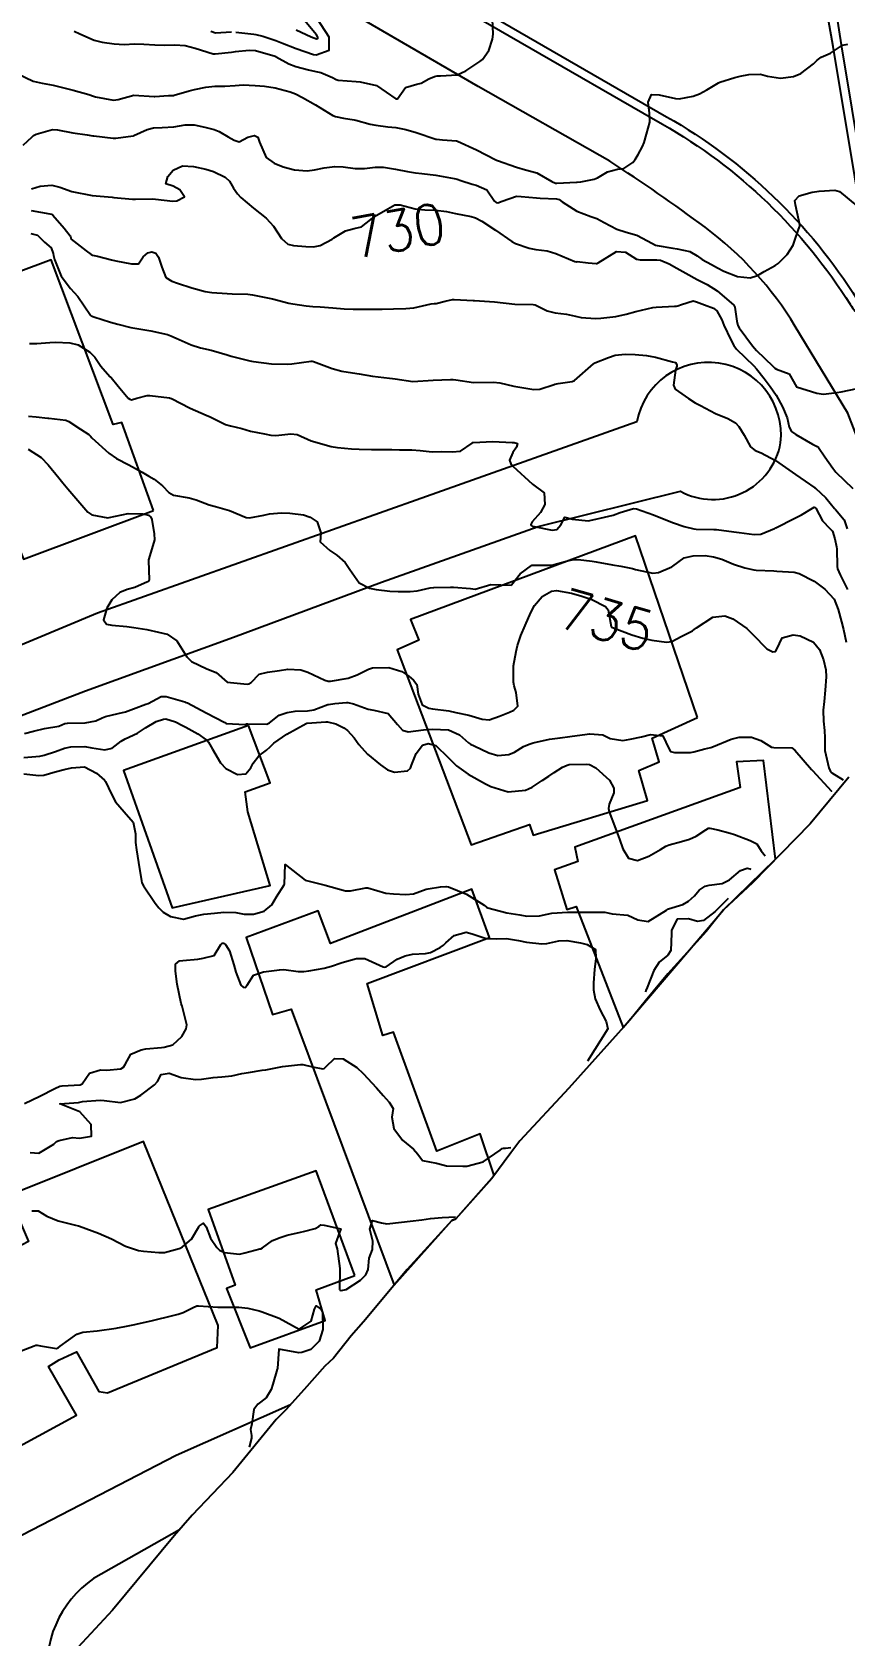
# Model space of a CAD drawing. Header units: metres. Extents: x 318500 to 325275, y 7408834 to 7428799.
# Drawn here: x 320511.4 to 320591.9, y 7414224 to 7414382.8 of the extents above; entities that cross this region are included whole.
import ezdxf
from ezdxf.enums import TextEntityAlignment as Align

# ---------------------------------------------------------------- set-up
doc = ezdxf.new("R2010")
doc.units = ezdxf.units.M
doc.header["$MEASUREMENT"] = 0
for name, color, linetype in [('Area', 45, 'Continuous'), ('Canteiro', 45, 'Continuous'), ('Cotas', 45, 'Continuous'), ('Curvas de Nivel 1m', 11, 'Continuous'), ('Curvas de Nivel 5m', 15, 'Continuous'), ('Edificações', 30, 'Continuous'), ('Vias Primárias', 230, 'Continuous')]:
    doc.layers.add(name, color=color, linetype=linetype)
doc.styles.add('Style-STANDARD', font='STANDARD.shx')

msp = doc.modelspace()

# ---------------------------------------------------------------- linework, layer by layer
at = {"layer": 'Area'}
msp.add_lwpolyline([(320592.31, 7414309.04), (320588.47, 7414304.42), (320582.77, 7414298.57), (320579.89, 7414295.88), (320579.05, 7414294.87), (320578.17, 7414293.75), (320574.37, 7414289.54), (320572.16, 7414286.88), (320570.61, 7414284.96), (320564.57, 7414278.23), (320559.71, 7414272.99), (320558.82, 7414271.82), (320556.95, 7414269.28), (320553.4, 7414265.28), (320552.98, 7414265.12), (320548.56, 7414260.26), (320544.24, 7414255.08), (320543.01, 7414253.69), (320541.26, 7414251.46), (320540.41, 7414250.69), (320538.36, 7414248.38), (320536.55, 7414246.34), (320535.6, 7414245.39), (320531.29, 7414240.16), (320527.28, 7414235.93), (320525.51, 7414233.86), (320519.4, 7414226.5), (320515.09, 7414221.88)], dxfattribs=at)
at = {"layer": 'Canteiro'}
msp.add_lwpolyline([(320590.76, 7414381.42), (320584.67, 7414415.72, 0.587022), (320581.5, 7414416.82, -0.25296), (320547.54, 7414395.68, 0.822652), (320546.06, 7414390.74), (320574.26, 7414374.45, -0.123377), (320593.14, 7414356.34, 0.045584), (320594.18, 7414355.1, 1.138892), (320595.04, 7414355.6), (320590.76, 7414381.42)], format="xyb", dxfattribs=at)
at = {"layer": 'Curvas de Nivel 1m', "flags": 128}
for points, elevation in [([(320531.59, 7414382.84), (320533.38, 7414382.63), (320533.58, 7414382.6), (320534.28, 7414382.42), (320535.57, 7414382), (320536.21, 7414381.75), (320537.56, 7414381.2), (320539.28, 7414380.63), (320539.55, 7414380.59), (320540.84, 7414381.05), (320540.86, 7414382.33), (320539.61, 7414384.22)], 726), ([(320515.58, 7414382.94), (320516.16, 7414382.65), (320517.57, 7414382.04), (320518.36, 7414381.84), (320519.57, 7414381.66), (320520.54, 7414381.62), (320521.57, 7414381.67), (320522.5, 7414381.64), (320523.57, 7414381.57), (320524.56, 7414381.55), (320525.57, 7414381.59), (320526.58, 7414381.5), (320527.56, 7414381.24), (320529.35, 7414380.69), (320529.55, 7414380.67), (320531.17, 7414380.84), (320531.56, 7414380.9), (320532.93, 7414381.06), (320533.56, 7414381), (320535.51, 7414380.44), (320535.55, 7414380.43), (320535.61, 7414380.4), (320536.84, 7414379.68), (320537.54, 7414379.44), (320538.79, 7414379.11), (320539.54, 7414378.94), (320540.02, 7414378.83), (320541.17, 7414378.33), (320541.53, 7414378.15), (320541.75, 7414378.09), (320543.52, 7414377.93), (320543.9, 7414377.91), (320545.52, 7414377.53), (320547.46, 7414376.24), (320547.5, 7414376.22), (320547.53, 7414376.21), (320547.62, 7414376.24), (320548.4, 7414377.34), (320549.52, 7414377.69), (320549.94, 7414377.79), (320550.72, 7414378.2), (320551.28, 7414378.45), (320551.53, 7414378.51), (320551.86, 7414378.51), (320553.53, 7414378.61), (320554.38, 7414378.99), (320555.55, 7414379.78), (320555.77, 7414379.91), (320556.03, 7414380.13), (320556.67, 7414381.02), (320557.01, 7414382.12), (320557.08, 7414382.63), (320557.02, 7414384.12)], 727), ([(320529.13, 7414382.94), (320529.58, 7414382.78), (320531.17, 7414382.87)], 726), ([(320509.94, 7414378.74), (320511.52, 7414377.96), (320512.43, 7414377.79), (320513.51, 7414377.58), (320514.95, 7414377.23), (320515.51, 7414377.1), (320517.04, 7414376.64), (320517.5, 7414376.48), (320517.72, 7414376.41), (320519.49, 7414376.09), (320519.94, 7414376.16), (320521.5, 7414376.58), (320523.5, 7414376.47), (320523.59, 7414376.47), (320524.94, 7414376.54), (320525.46, 7414376.57), (320525.5, 7414376.58), (320526.98, 7414377.03), (320527.51, 7414377.16), (320528.62, 7414377.39), (320529.51, 7414377.47), (320530.51, 7414377.47), (320531.52, 7414377.56), (320532.34, 7414377.61), (320533.52, 7414377.56), (320534.45, 7414377.48), (320535.51, 7414377.31), (320536.97, 7414376.92), (320537.51, 7414376.71), (320538.21, 7414376.36), (320539.49, 7414375.62), (320541.22, 7414374.58), (320541.47, 7414374.47), (320542.27, 7414374.31), (320543.32, 7414374.15), (320543.47, 7414374.11), (320544.92, 7414373.73), (320545.46, 7414373.63), (320546.66, 7414373.44), (320547.46, 7414373.37), (320548.44, 7414373.2), (320549.46, 7414372.89), (320551.41, 7414372.23), (320551.45, 7414372.22), (320551.48, 7414372.22), (320552.07, 7414372.18), (320553.45, 7414372.08), (320553.56, 7414372.04), (320555.44, 7414371.17), (320557.35, 7414370.18), (320557.42, 7414370.15), (320557.51, 7414370.11), (320559.41, 7414369.44), (320560.29, 7414369.19), (320561.4, 7414368.89), (320562.9, 7414368.03), (320563.24, 7414367.88), (320563.39, 7414367.86), (320565.35, 7414367.96), (320565.39, 7414367.96), (320565.78, 7414367.99), (320567.1, 7414368.27), (320567.4, 7414368.39), (320568.39, 7414368.98), (320569.41, 7414369.26), (320570.03, 7414369.33), (320570.92, 7414369.93), (320571.13, 7414370.22), (320571.43, 7414370.72), (320571.86, 7414371.5), (320572.02, 7414371.91), (320572.27, 7414372.72), (320572.59, 7414373.9), (320572.57, 7414374.82), (320572.42, 7414375.91), (320572.76, 7414376.65), (320573.51, 7414376.63), (320575.13, 7414376.25), (320575.51, 7414376.24), (320576.88, 7414376.48), (320577.51, 7414376.71), (320578.24, 7414377.11), (320579.38, 7414377.81), (320579.53, 7414377.88), (320581, 7414378.33), (320581.54, 7414378.47), (320582.41, 7414378.65), (320583.54, 7414378.66), (320584.26, 7414378.47), (320585.54, 7414378.27), (320586.83, 7414378.43), (320587.54, 7414378.73), (320588.8, 7414379.69), (320589.17, 7414380.07), (320589.56, 7414380.36), (320590.49, 7414380.74), (320591.58, 7414381.48), (320591.69, 7414381.54), (320592.21, 7414381.64)], 728), ([(320510.54, 7414371.62), (320511.45, 7414372.47), (320511.58, 7414372.58), (320511.83, 7414372.71), (320513.45, 7414373.18), (320513.94, 7414373.17), (320515.45, 7414372.87), (320516.87, 7414372.65), (320517.45, 7414372.57), (320517.53, 7414372.55), (320519.45, 7414372.32), (320519.73, 7414372.32), (320521.45, 7414372.55), (320521.47, 7414372.56), (320521.51, 7414372.58), (320522.82, 7414373.2), (320523.46, 7414373.35), (320524.3, 7414373.38), (320525.46, 7414373.45), (320526.58, 7414373.64), (320527.46, 7414373.64), (320528.54, 7414373.41), (320529.46, 7414373.2), (320529.96, 7414372.98), (320530.84, 7414372.46), (320531.45, 7414372.12), (320531.92, 7414371.97), (320532.8, 7414372.43), (320533.45, 7414372.58), (320533.77, 7414372.42), (320533.94, 7414371.92), (320534.59, 7414370.41), (320535.41, 7414369.85), (320536.29, 7414369.5), (320537.4, 7414369.19), (320538.67, 7414369.08), (320539.4, 7414369.18), (320540.36, 7414369.38), (320541.41, 7414369.52), (320542.23, 7414369.48), (320543.41, 7414369.33), (320544.35, 7414369.34), (320545.41, 7414369.44), (320546.22, 7414369.44), (320547.41, 7414369.26), (320548.6, 7414369.03), (320549.4, 7414368.9), (320550.03, 7414368.83), (320551.4, 7414368.68), (320553.22, 7414368.33), (320553.39, 7414368.3), (320553.51, 7414368.28), (320553.88, 7414368.15), (320555.01, 7414367.76), (320555.39, 7414367.67), (320556.47, 7414367.2), (320557.21, 7414366.1), (320557.37, 7414365.97), (320557.53, 7414365.93), (320557.99, 7414366.09), (320559.38, 7414366.59), (320559.85, 7414366.55), (320561.37, 7414366.42), (320561.73, 7414366.4), (320563.37, 7414366.31), (320563.61, 7414366.25), (320563.92, 7414366.01), (320565.36, 7414365.09), (320566.75, 7414364.58), (320567.35, 7414364.37), (320568.08, 7414363.96), (320569.33, 7414363.31), (320570.24, 7414363.03), (320571.32, 7414362.73), (320572.86, 7414361.9), (320573.15, 7414361.73), (320573.31, 7414361.69), (320574.86, 7414361.42), (320575.3, 7414361.35), (320576.55, 7414361.1), (320577.3, 7414360.67), (320577.78, 7414360.31), (320578.69, 7414359.82), (320579.29, 7414359.49), (320579.94, 7414359.14), (320581.27, 7414358.62), (320582.54, 7414358.5), (320583.27, 7414358.72), (320583.91, 7414359.12), (320585.01, 7414359.73), (320585.29, 7414359.92), (320586.21, 7414360.81), (320586.78, 7414361.72), (320586.92, 7414362.11), (320587.33, 7414363.27), (320587.44, 7414363.61), (320587.44, 7414363.71), (320587.35, 7414364.2), (320587.01, 7414365.71), (320586.94, 7414366.14), (320587.38, 7414366.6), (320588.66, 7414366.97), (320589.38, 7414367.08), (320590.92, 7414367.19), (320591.38, 7414367.03), (320593.11, 7414365.63)], 729), ([(320511.35, 7414365.16), (320513.19, 7414364.84), (320513.34, 7414364.79), (320513.48, 7414364.69), (320514.59, 7414363.4), (320515.2, 7414362.66), (320515.24, 7414362.59), (320515.31, 7414362.33), (320516.78, 7414361.16), (320517.29, 7414360.81), (320517.41, 7414360.75), (320517.89, 7414360.63), (320519.28, 7414360.26), (320519.72, 7414360.17), (320521.28, 7414359.87), (320521.97, 7414359.89), (320522.44, 7414360.57), (320522.89, 7414360.97), (320523.3, 7414361.08), (320523.67, 7414360.93), (320523.94, 7414360.55), (320524.27, 7414359.55), (320524.66, 7414358.54), (320525.25, 7414358.17), (320525.82, 7414357.95), (320527.25, 7414357.5), (320528.58, 7414357.14), (320529.24, 7414357.03), (320530.76, 7414356.94), (320531.24, 7414356.92), (320532.8, 7414356.86), (320533.24, 7414356.82), (320535.23, 7414356.4), (320536.84, 7414355.99), (320537.23, 7414355.91), (320538.58, 7414355.71), (320539.22, 7414355.65), (320539.94, 7414355.62), (320541.22, 7414355.53), (320542.34, 7414355.42), (320543.22, 7414355.38), (320544.33, 7414355.39), (320545.22, 7414355.39), (320546.08, 7414355.39), (320547.22, 7414355.42), (320548.44, 7414355.44), (320549.22, 7414355.53), (320550.96, 7414355.92), (320551.23, 7414355.94), (320551.45, 7414355.95), (320552.33, 7414356.17), (320553.06, 7414356.34), (320553.23, 7414356.36), (320555.1, 7414356.26), (320555.23, 7414356.25), (320557.23, 7414356.1), (320559.23, 7414355.89), (320561.03, 7414355.86), (320561.23, 7414355.82), (320562.43, 7414355.24), (320563.22, 7414355.02), (320564.33, 7414354.89), (320565.22, 7414354.69), (320565.8, 7414354.58), (320567.22, 7414354.48), (320567.74, 7414354.49), (320569.22, 7414354.66), (320570.25, 7414354.9), (320571.22, 7414355.16), (320572.88, 7414355.55), (320573.23, 7414355.59), (320575.04, 7414355.68), (320575.23, 7414355.7), (320575.36, 7414355.73), (320575.72, 7414355.86), (320576.88, 7414356.2), (320577.23, 7414356.11), (320578, 7414355.83), (320578.91, 7414355.5), (320579.22, 7414355.24), (320579.73, 7414354.32), (320579.94, 7414353.8), (320580.62, 7414352.36), (320580.92, 7414351.78), (320581.17, 7414351.44), (320582.91, 7414349.76), (320583.15, 7414349.49), (320583.91, 7414348.52), (320584.52, 7414347.74), (320585.12, 7414346.87), (320585.74, 7414345.72), (320586.18, 7414344.62), (320586.41, 7414343.71), (320586.64, 7414343.28), (320587.06, 7414342.96), (320588.72, 7414342.02), (320589.05, 7414341.86), (320589.17, 7414341.8), (320589.29, 7414341.68), (320589.94, 7414340.76), (320590.71, 7414339.65), (320591.01, 7414339.24), (320592.71, 7414337.62)], 731), ([(320511.31, 7414362.88), (320511.95, 7414362.71), (320512.64, 7414362.04), (320513.3, 7414361.48), (320513.5, 7414360.89), (320513.54, 7414360.69), (320513.65, 7414360.32), (320514.3, 7414358.67), (320515.24, 7414357.45), (320515.94, 7414356.65), (320517.21, 7414354.8), (320517.29, 7414354.72), (320517.54, 7414354.64), (320519.2, 7414354.09), (320519.91, 7414353.89), (320521.19, 7414353.58), (320522.39, 7414353.37), (320523.19, 7414353.25), (320524.85, 7414352.87), (320525.18, 7414352.75), (320525.7, 7414352.52), (320527.17, 7414351.87), (320528.09, 7414351.56), (320529.16, 7414351.32), (320530.76, 7414350.85), (320531.15, 7414350.73), (320532.32, 7414350.43), (320533, 7414350.27), (320533.15, 7414350.25), (320533.34, 7414350.22), (320535.15, 7414349.99), (320536.7, 7414349.93), (320537.15, 7414349.97), (320539.06, 7414350.25), (320539.15, 7414350.25), (320539.29, 7414350.2), (320541.14, 7414349.51), (320542.09, 7414349.25), (320543.14, 7414349.09), (320543.83, 7414348.97), (320545.13, 7414348.74), (320546.82, 7414348.55), (320547.13, 7414348.52), (320547.38, 7414348.49), (320549.13, 7414348.21), (320551.13, 7414348.34), (320552.87, 7414348.42), (320553.13, 7414348.42), (320553.38, 7414348.4), (320555.13, 7414348.13), (320557.13, 7414348.17), (320557.75, 7414348.09), (320559.13, 7414347.77), (320559.52, 7414347.68), (320561.12, 7414347.43), (320561.69, 7414347.47), (320563.13, 7414347.94), (320563.19, 7414347.96), (320563.52, 7414348.02), (320564.92, 7414348.22), (320565.13, 7414348.32), (320567.02, 7414349.97), (320567.09, 7414350.03), (320567.15, 7414350.08), (320568.5, 7414350.61), (320569.16, 7414350.82), (320570.16, 7414350.93), (320571.16, 7414350.89), (320572.27, 7414350.8), (320573.16, 7414350.64), (320574.85, 7414350.17), (320575.15, 7414350.09), (320575.27, 7414349.86), (320575.27, 7414349.74), (320575.14, 7414349.34), (320574.94, 7414347.86), (320575.12, 7414347.46), (320576.43, 7414346.53), (320577.1, 7414346.12), (320577.61, 7414345.83), (320579.09, 7414345.04), (320580.32, 7414344.55), (320581.08, 7414344.12), (320581.4, 7414343.78), (320581.93, 7414342.9), (320582.58, 7414341.76), (320583.04, 7414341.4), (320583.63, 7414341.16), (320585.03, 7414340.41), (320586.02, 7414339.72), (320587.01, 7414339.01), (320588.95, 7414337.68), (320588.99, 7414337.65), (320590.03, 7414336.71), (320590.89, 7414335.65), (320590.92, 7414335.6), (320590.97, 7414335.56), (320591.84, 7414334.52), (320592.13, 7414333.63)], 732), ([(320511.17, 7414351.98), (320511.88, 7414352), (320513.17, 7414352.09), (320513.74, 7414352.11), (320515.17, 7414352.07), (320515.98, 7414351.84), (320517.16, 7414351.14), (320517.63, 7414350.63), (320518.24, 7414349.73), (320519.13, 7414348.73), (320519.2, 7414348.67), (320519.26, 7414348.61), (320519.95, 7414347.77), (320520.95, 7414346.58), (320521.1, 7414346.46), (320521.26, 7414346.42), (320521.81, 7414346.57), (320522.82, 7414346.84), (320523.1, 7414346.85), (320525.04, 7414346.59), (320525.1, 7414346.58), (320525.24, 7414346.53), (320527.09, 7414345.59), (320528.66, 7414344.9), (320529.07, 7414344.73), (320529.6, 7414344.47), (320530.58, 7414343.98), (320531.06, 7414343.83), (320532.2, 7414343.57), (320533.06, 7414343.31), (320534.43, 7414343.03), (320535.06, 7414342.91), (320535.55, 7414342.89), (320537.06, 7414343.04), (320537.68, 7414342.98), (320539.05, 7414342.34), (320541.04, 7414341.79), (320541.67, 7414341.68), (320543.04, 7414341.56), (320543.81, 7414341.51), (320545.04, 7414341.49), (320545.79, 7414341.5), (320547.04, 7414341.49), (320547.8, 7414341.46), (320549.04, 7414341.45), (320549.85, 7414341.38), (320551.04, 7414341.26), (320551.93, 7414341.28), (320553.04, 7414341.26), (320553.86, 7414341.32), (320554.99, 7414342.13), (320555.05, 7414342.17), (320555.11, 7414342.18), (320557.05, 7414342.28), (320558.96, 7414342.18), (320559.05, 7414342.18), (320559.15, 7414342.18), (320559.48, 7414342.07), (320559.41, 7414341.71), (320559.04, 7414341.18), (320558.69, 7414340.42), (320558.83, 7414340.08), (320559.02, 7414339.84), (320560.99, 7414338.05), (320562.14, 7414337.19), (320562.21, 7414336.03), (320561.76, 7414335.23), (320560.94, 7414334.33), (320560.81, 7414334.05), (320560.84, 7414333.96), (320560.94, 7414333.9), (320561.13, 7414333.86), (320562.93, 7414333.49), (320563.38, 7414333.57), (320563.8, 7414334.01), (320564.18, 7414334.78), (320564.95, 7414334.6), (320566.49, 7414334.43), (320566.95, 7414334.53), (320568.11, 7414334.79), (320568.96, 7414334.98), (320569.66, 7414335.23), (320570.97, 7414335.63), (320571.27, 7414335.61), (320572.96, 7414335.02), (320574.36, 7414334.46), (320574.95, 7414334.22), (320576.01, 7414333.85), (320576.94, 7414333.63), (320577.17, 7414333.61), (320578.94, 7414333.57), (320579.19, 7414333.55), (320580.93, 7414333.34), (320581.44, 7414333.26), (320582.93, 7414333.06), (320583.58, 7414333.11), (320584.94, 7414333.65), (320584.99, 7414333.67), (320585.08, 7414333.73), (320586.96, 7414334.7), (320587.63, 7414335.03), (320588.7, 7414335.68), (320588.88, 7414335.77), (320588.97, 7414335.75), (320589.01, 7414335.72), (320589.03, 7414335.68), (320589.7, 7414334.42), (320590.42, 7414333.66), (320590.67, 7414333.39), (320590.93, 7414332.65), (320591.09, 7414331.83), (320591.11, 7414331.65), (320591.14, 7414329.9), (320591.19, 7414329.65), (320591.44, 7414329.08), (320592.16, 7414327.63)], 733), ([(320511.07, 7414344.8), (320511.82, 7414344.71), (320512.97, 7414344.59), (320513.07, 7414344.58), (320514.78, 7414344.38), (320515.07, 7414344.26), (320516.21, 7414343.49), (320517.05, 7414342.98), (320517.21, 7414342.8), (320517.35, 7414342.64), (320519.03, 7414341.11), (320519.79, 7414340.6), (320521.01, 7414339.97), (320522.33, 7414339.24), (320522.99, 7414338.84), (320523.5, 7414338.55), (320524.35, 7414337.9), (320524.98, 7414337.24), (320525.42, 7414336.97), (320526.97, 7414336.69), (320527.68, 7414336.49), (320528.96, 7414336.02), (320529.6, 7414335.84), (320530.96, 7414335.46), (320532.61, 7414334.76), (320532.94, 7414334.72), (320534.36, 7414334.99), (320534.95, 7414335.12), (320536.12, 7414335.21), (320536.95, 7414335.19), (320538.3, 7414335), (320538.95, 7414334.8), (320539.65, 7414334.33), (320540.01, 7414333.24), (320539.94, 7414332.33), (320540.9, 7414331.47), (320541.6, 7414331.01), (320542.43, 7414330.3), (320542.88, 7414329.59), (320543.82, 7414328.28), (320544.85, 7414327.76), (320545.5, 7414327.61), (320546.85, 7414327.45), (320547.66, 7414327.41), (320548.85, 7414327.43), (320549.55, 7414327.5), (320550.85, 7414327.77), (320551.21, 7414327.82), (320552.86, 7414327.85), (320553.16, 7414327.85), (320554.85, 7414327.71), (320555.31, 7414327.66), (320556.86, 7414328.1), (320558.86, 7414328.05), (320558.88, 7414328.06), (320558.9, 7414328.08), (320559.77, 7414329.17), (320560.89, 7414330.01), (320560.92, 7414330.02), (320562.89, 7414330.02), (320564.45, 7414330.45), (320564.9, 7414330.55), (320565.5, 7414330.59), (320566.89, 7414330.43), (320567.29, 7414330.36), (320568.89, 7414330.07), (320569.74, 7414329.93), (320570.89, 7414329.69), (320571.19, 7414329.61), (320572.88, 7414329.24), (320573.45, 7414329.31), (320574.77, 7414329.86), (320574.89, 7414329.94), (320576, 7414330.75), (320576.9, 7414330.97), (320578.06, 7414330.98), (320578.9, 7414330.87), (320579.72, 7414330.62), (320580.89, 7414330.12), (320581.99, 7414329.77), (320582.89, 7414329.56), (320583.11, 7414329.54), (320584.89, 7414329.46), (320585.17, 7414329.44), (320586.88, 7414329.32), (320587.37, 7414329.2), (320588.87, 7414328.45), (320589.94, 7414327.66), (320590.85, 7414326.66), (320591.25, 7414325.64), (320591.58, 7414324.4), (320591.78, 7414323.64), (320592.03, 7414322.39)], 734), ([(320510.66, 7414313.35), (320511.56, 7414313.6), (320512.66, 7414313.86), (320514.08, 7414314.08), (320514.67, 7414314.33), (320514.94, 7414314.38), (320516.67, 7414314.41), (320517.74, 7414314.62), (320518.38, 7414314.91), (320518.68, 7414315.03), (320519.94, 7414315.34), (320520.68, 7414315.51), (320521.46, 7414315.8), (320522.7, 7414316.25), (320522.93, 7414316.32), (320523.36, 7414316.55), (320524.21, 7414317.03), (320524.71, 7414317.03), (320526.56, 7414316.5), (320526.7, 7414316.44), (320526.8, 7414316.4), (320528.68, 7414315.39), (320530.51, 7414314.45), (320530.6, 7414314.38), (320530.67, 7414314.34), (320532.5, 7414314.26), (320532.67, 7414314.3), (320532.78, 7414314.31), (320534.67, 7414314.28), (320534.95, 7414314.4), (320535.9, 7414315.16), (320536.69, 7414315.43), (320537.49, 7414315.56), (320538.69, 7414315.61), (320539.32, 7414315.7), (320540.7, 7414316.22), (320540.77, 7414316.24), (320541.41, 7414316.31), (320542.56, 7414316.44), (320542.7, 7414316.43), (320543.24, 7414316.28), (320544.69, 7414315.76), (320545.28, 7414315.66), (320546.69, 7414315.32), (320547.62, 7414314.23), (320548.11, 7414313.67), (320548.66, 7414313.53), (320550.18, 7414313.71), (320550.67, 7414313.75), (320551.06, 7414313.78), (320552.67, 7414313.72), (320553.75, 7414313.23), (320554.65, 7414312.44), (320554.84, 7414312.31), (320555.21, 7414312.12), (320556.64, 7414311.44), (320557.54, 7414311.19), (320558.64, 7414311.26), (320559.2, 7414311.52), (320560.08, 7414312.06), (320560.65, 7414312.31), (320561.04, 7414312.43), (320562.66, 7414312.78), (320563.73, 7414312.94), (320564.66, 7414313.05), (320565.9, 7414313.22), (320566.66, 7414313.33), (320567.93, 7414313.22), (320568.66, 7414312.85), (320569.93, 7414312.66), (320570.66, 7414312.78), (320571.78, 7414313.02), (320572.66, 7414313.25), (320573.9, 7414313.11), (320574.48, 7414311.86), (320574.65, 7414311.58), (320575.04, 7414311.46), (320576.64, 7414311.48), (320576.95, 7414311.53), (320578.04, 7414311.82), (320578.65, 7414311.97), (320578.91, 7414312.06), (320580.66, 7414312.8), (320581.44, 7414313), (320582.66, 7414312.98), (320583.58, 7414312.67), (320584.65, 7414312.01), (320584.88, 7414311.96), (320586.65, 7414311.92), (320586.96, 7414311.7), (320588.62, 7414309.79), (320588.72, 7414309.68), (320590.59, 7414307.65), (320590.59, 7414307.65)], 736), ([(320510.62, 7414310.97), (320512.21, 7414311.11), (320512.63, 7414311.2), (320513.73, 7414311.57), (320514.64, 7414311.89), (320515.27, 7414312.03), (320516.64, 7414312.06), (320517.33, 7414311.94), (320518.64, 7414311.73), (320519.34, 7414311.9), (320520.25, 7414312.59), (320520.65, 7414312.82), (320521.86, 7414313.37), (320522.66, 7414313.92), (320523.72, 7414314.54), (320524.43, 7414314.78), (320524.67, 7414314.8), (320525.62, 7414314.52), (320526.31, 7414314.15), (320526.66, 7414313.97), (320527.84, 7414313.31), (320528.65, 7414312.74), (320528.79, 7414312.62), (320528.9, 7414312.48), (320529.3, 7414311.81), (320530.08, 7414310.46), (320530.61, 7414309.89), (320531.76, 7414309.28), (320532.6, 7414309.35), (320533.08, 7414309.95), (320533.32, 7414310.41), (320533.89, 7414311.15), (320534.64, 7414311.69), (320535.01, 7414312.03), (320535.36, 7414312.39), (320536.66, 7414313.29), (320538.56, 7414314.34), (320538.64, 7414314.37), (320538.67, 7414314.38), (320540.5, 7414314.5), (320540.67, 7414314.5), (320541.49, 7414314.31), (320542.28, 7414313.91), (320542.66, 7414313.64), (320543.31, 7414312.94), (320543.77, 7414312.27), (320544.64, 7414311.32), (320545.94, 7414310.25), (320546.61, 7414309.76), (320547.32, 7414309.51), (320548.61, 7414309.64), (320548.91, 7414309.91), (320549, 7414310.2), (320549.47, 7414311.36), (320550.07, 7414312.19), (320550.65, 7414312.35), (320551.39, 7414312.17), (320552.63, 7414310.96), (320553.44, 7414310.15), (320554.61, 7414309.33), (320556.33, 7414308.37), (320556.59, 7414308.23), (320556.84, 7414308.1), (320558.58, 7414307.56), (320560.29, 7414307.75), (320560.59, 7414307.86), (320560.93, 7414308.04), (320561.93, 7414308.7), (320562.61, 7414309.14), (320563.14, 7414309.49), (320563.95, 7414310.01), (320564.4, 7414310.22), (320564.62, 7414310.27), (320566.28, 7414310.32), (320566.62, 7414310.27), (320567.24, 7414309.96), (320568.6, 7414308.73), (320569.03, 7414307.94), (320569.03, 7414307.49), (320568.57, 7414306.34), (320568.49, 7414305.94), (320568.57, 7414305.61), (320569.21, 7414303.93), (320569.59, 7414302.87), (320569.93, 7414301.93), (320570.5, 7414301), (320571.37, 7414300.78), (320572.5, 7414301.2), (320573.64, 7414301.87), (320574.18, 7414302.2), (320574.52, 7414302.34), (320575.72, 7414302.65), (320576.53, 7414302.89), (320577.17, 7414303.19), (320578.14, 7414303.82), (320578.39, 7414303.97), (320578.54, 7414303.97), (320579.33, 7414303.8), (320580.54, 7414303.49), (320580.97, 7414303.34), (320582.53, 7414302.77), (320583.19, 7414302.42), (320583.61, 7414301.74), (320584.01, 7414301.24)], 737), ([(320510.6, 7414309.37), (320512.1, 7414309.2), (320512.6, 7414309.22), (320513.72, 7414309.55), (320514.61, 7414309.79), (320515.33, 7414309.94), (320516.61, 7414310.04), (320517.79, 7414309.44), (320518.59, 7414308.74), (320518.71, 7414308.61), (320519.3, 7414307.33), (320519.67, 7414306.59), (320520.56, 7414305.61), (320521.44, 7414304.57), (320521.67, 7414303.42), (320521.68, 7414302.57), (320521.76, 7414301.83), (320521.95, 7414300.57), (320522.25, 7414298.77), (320522.31, 7414298.56), (320522.46, 7414298.27), (320523.61, 7414296.54), (320523.97, 7414296.08), (320524.42, 7414295.65), (320525.13, 7414295.23), (320526.41, 7414294.95), (320527.6, 7414295.3), (320528.42, 7414295.46), (320529.49, 7414295.54), (320530.42, 7414295.65), (320531.6, 7414295.61), (320532.42, 7414295.47), (320533.36, 7414295.47), (320534.42, 7414295.76), (320535.16, 7414296.39), (320535.64, 7414297.18), (320536.39, 7414298.37), (320536.41, 7414298.42), (320536.49, 7414300.37), (320538.47, 7414298.84), (320540.46, 7414298.32), (320542.45, 7414297.76), (320542.96, 7414297.77), (320544.46, 7414298.08), (320544.66, 7414298.06), (320546.45, 7414297.54), (320547.2, 7414297.48), (320548.45, 7414297.42), (320549.19, 7414297.46), (320550.46, 7414297.92), (320550.65, 7414297.98), (320551.86, 7414298.17), (320552.41, 7414298.21), (320552.46, 7414298.21), (320552.66, 7414298.16), (320554.45, 7414297.45), (320556.2, 7414296.34), (320556.43, 7414296.16), (320556.55, 7414296.1), (320558.43, 7414295.59), (320559.74, 7414295.38), (320560.42, 7414295.26), (320561.67, 7414295.28), (320562.42, 7414295.45), (320562.89, 7414295.55), (320564.43, 7414295.66), (320566.1, 7414295.65), (320566.43, 7414295.64), (320568.13, 7414295.64), (320568.43, 7414295.6), (320568.86, 7414295.5), (320570.42, 7414295.37), (320571.42, 7414294.9), (320572.42, 7414294.73), (320574.26, 7414295.86), (320574.36, 7414295.94), (320574.43, 7414295.97), (320575.86, 7414296.42), (320576.44, 7414296.76), (320577.03, 7414297.26), (320577.48, 7414297.82), (320578.06, 7414298.22), (320578.47, 7414298.33), (320579.76, 7414298.5), (320580.48, 7414298.86), (320581.56, 7414299.77), (320582.23, 7414300.02), (320582.49, 7414299.95), (320582.6, 7414299.87)], 738), ([(320580.36, 7414297.01), (320579.05, 7414295.72), (320577.92, 7414294.82), (320577.31, 7414294.72), (320576.42, 7414294.99), (320575.3, 7414294.97), (320574.74, 7414293.86), (320574.73, 7414293.53), (320574.66, 7414291.86), (320574.37, 7414291.4), (320573.52, 7414290.71), (320573, 7414289.88), (320572.33, 7414288.2), (320572.2, 7414287.89), (320572.16, 7414287.73)], 738), ([(320510.69, 7414276.71), (320512.18, 7414277.42), (320513.69, 7414278.17), (320514.19, 7414278.41), (320514.39, 7414278.46), (320516.19, 7414278.55), (320516.39, 7414278.64), (320517.11, 7414279.72), (320518.21, 7414280.02), (320518.81, 7414280), (320520.21, 7414280.13), (320520.49, 7414280.3), (320520.65, 7414280.58), (320521.21, 7414281.59), (320522.24, 7414282.03), (320522.69, 7414282.11), (320524.25, 7414282.26), (320524.5, 7414282.27), (320525.35, 7414282.51), (320526.26, 7414283.33), (320526.67, 7414284.09), (320526.76, 7414284.5), (320526.3, 7414286.33), (320526.23, 7414286.5), (320526.19, 7414286.62), (320525.79, 7414288.51), (320525.63, 7414289.8), (320525.62, 7414290.51), (320526.02, 7414290.84), (320526.36, 7414290.86), (320527.84, 7414291), (320528.36, 7414291.09), (320529.46, 7414291.37), (320530.11, 7414292.45), (320530.26, 7414292.57), (320530.38, 7414292.57), (320530.57, 7414292.45), (320530.99, 7414291.82), (320531.41, 7414290.43), (320531.61, 7414289.7), (320532.1, 7414288.42), (320532.33, 7414288.24), (320532.54, 7414288.2), (320532.72, 7414288.42), (320533.34, 7414289.41), (320534.34, 7414289.75), (320535.92, 7414289.95), (320536.35, 7414289.97), (320537.79, 7414289.79), (320538.34, 7414289.78), (320538.83, 7414289.85), (320540.35, 7414290.12), (320541.06, 7414290.31), (320542.02, 7414290.63), (320542.36, 7414290.74), (320543.55, 7414291.08), (320544.36, 7414291.06), (320546.19, 7414290.24), (320546.35, 7414290.2), (320546.48, 7414290.24), (320547.59, 7414290.99), (320548.37, 7414291.33), (320549.08, 7414291.49), (320550.37, 7414291.57), (320550.89, 7414291.65), (320551.83, 7414292.17), (320552.16, 7414292.39), (320552.39, 7414292.6), (320553.22, 7414293.33), (320554.4, 7414293.66), (320555, 7414293.52), (320556.39, 7414293.04), (320557.46, 7414293.02), (320558.39, 7414293.05), (320559.6, 7414292.86), (320560.39, 7414292.67), (320561.9, 7414292.51), (320562.39, 7414292.56), (320563.59, 7414292.81), (320564.39, 7414292.86), (320565.74, 7414292.63), (320566.39, 7414292.45), (320567.22, 7414291.96), (320567.26, 7414291.06), (320567.12, 7414289.96), (320567.03, 7414288.65), (320567.01, 7414287.96), (320567.19, 7414287.08), (320567.68, 7414285.95), (320568.28, 7414284.83), (320568.45, 7414284.11), (320566.42, 7414280.89)], 739), ([(320511.39, 7414266.07), (320512.02, 7414266.08), (320512.88, 7414265.54), (320514.01, 7414265.09), (320515.71, 7414264.64), (320516.01, 7414264.57), (320516.11, 7414264.54), (320518, 7414263.87), (320519.3, 7414263.28), (320519.99, 7414262.92), (320520.67, 7414262.57), (320521.97, 7414262.13), (320522.46, 7414262.06), (320523.97, 7414261.94), (320524.54, 7414261.95), (320525.98, 7414262.32), (320526.1, 7414262.38), (320526.31, 7414262.5), (320527.22, 7414263.25), (320527.93, 7414264.48), (320527.96, 7414264.53), (320528.01, 7414264.58), (320528.39, 7414264.85), (320528.66, 7414264.47), (320529.1, 7414263.36), (320529.71, 7414262.45), (320529.98, 7414262.17), (320530.48, 7414261.93), (320531.97, 7414261.78), (320532.48, 7414261.91), (320533.98, 7414262.29), (320534.07, 7414262.31), (320534.25, 7414262.4), (320535.24, 7414263.13), (320536, 7414263.44), (320536.7, 7414263.66), (320538, 7414263.96), (320538.31, 7414264.03), (320539.46, 7414264.33), (320539.82, 7414264.51), (320540.01, 7414264.69), (320540.36, 7414264.66), (320542.01, 7414264.29), (320541.46, 7414262.82), (320541.62, 7414262.3), (320541.9, 7414260.34), (320541.91, 7414260.29), (320541.91, 7414260.25), (320541.88, 7414258.29), (320541.93, 7414258.21), (320542.03, 7414258.18), (320542.52, 7414258.28), (320543.94, 7414259.21), (320544.46, 7414259.74), (320544.69, 7414260.25), (320544.82, 7414261.39), (320545.12, 7414262.25), (320545.18, 7414263.06), (320544.87, 7414264.25), (320545.15, 7414265.12), (320546.02, 7414264.87), (320546.56, 7414264.78), (320548.02, 7414264.93), (320548.85, 7414265.03), (320550.02, 7414265.18), (320550.89, 7414265.3), (320552.02, 7414265.42), (320553.36, 7414265.47)], 741), ([(320510.34, 7414252.2), (320511.63, 7414252.69), (320511.79, 7414252.75), (320511.85, 7414252.76), (320511.92, 7414252.75), (320512.25, 7414252.68), (320513.85, 7414252.43), (320514.02, 7414252.49), (320514.2, 7414252.65), (320515.86, 7414253.86), (320516.44, 7414254.05), (320517.87, 7414254.19), (320519.74, 7414254.45), (320519.87, 7414254.47), (320520.44, 7414254.57), (320521.61, 7414254.82), (320521.87, 7414254.88), (320523.23, 7414255.18), (320523.88, 7414255.34), (320524.84, 7414255.56), (320525.89, 7414255.82), (320526.38, 7414256), (320527.37, 7414256.48), (320527.73, 7414256.64), (320527.9, 7414256.67), (320529.83, 7414256.52), (320529.9, 7414256.52), (320531.8, 7414256.53), (320531.9, 7414256.52), (320532.78, 7414256.41), (320533.9, 7414256.17), (320534.22, 7414256.07), (320535.89, 7414255.42), (320537.87, 7414254.34), (320539.06, 7414255.15), (320539.38, 7414256.33), (320539.57, 7414256.65), (320539.9, 7414256.44), (320540.01, 7414256.32), (320540.19, 7414256.02), (320540.22, 7414254.31), (320539.86, 7414253.16), (320539.02, 7414252.32), (320538.15, 7414252.03), (320537.85, 7414252.01), (320535.85, 7414252.37), (320535.73, 7414250.46), (320535.71, 7414250.37), (320535.27, 7414248.9), (320535.1, 7414248.38), (320534.61, 7414247.55), (320533.78, 7414246.91), (320533.38, 7414246.4), (320533.18, 7414244.97), (320533.05, 7414244.4), (320533.14, 7414243.8), (320533.16, 7414243.54), (320532.91, 7414242.66)], 742)]:
    msp.add_lwpolyline(points, dxfattribs=dict(at, elevation=elevation))
at = {"layer": 'Curvas de Nivel 5m', "flags": 128}
for points, elevation in [([(320537.59, 7414383.06), (320539.06, 7414382.36), (320539.58, 7414382.17), (320539.72, 7414382.2), (320539.73, 7414382.35), (320539.58, 7414382.57), (320538.08, 7414384.37)], 725), ([(320511.38, 7414367.31), (320512.24, 7414367.56), (320513.38, 7414367.66), (320514.17, 7414367.47), (320515.37, 7414367.04), (320517.37, 7414366.64), (320519.37, 7414366.47), (320519.51, 7414366.46), (320521.37, 7414366.29), (320521.66, 7414366.28), (320523.37, 7414366.31), (320523.64, 7414366.29), (320525.36, 7414366.08), (320525.77, 7414366.12), (320526.52, 7414366.51), (320526.07, 7414367.22), (320525.38, 7414367.56), (320524.67, 7414367.82), (320524.88, 7414368.54), (320525.4, 7414369.16), (320526.33, 7414369.59), (320527.41, 7414369.51), (320528.62, 7414369.27), (320529.4, 7414369.03), (320530.55, 7414368.46), (320530.99, 7414368.06), (320531.38, 7414367.39), (320531.76, 7414366.83), (320532.11, 7414366.44), (320533.35, 7414365.4), (320534.62, 7414364.41), (320535.33, 7414363.62), (320536.13, 7414362.39), (320536.76, 7414361.83), (320537.3, 7414361.68), (320538.54, 7414361.59), (320539.3, 7414361.58), (320539.94, 7414361.7), (320541.14, 7414362.32), (320541.24, 7414362.39), (320541.31, 7414362.44), (320542.46, 7414363.16), (320543.33, 7414363.38), (320544.05, 7414363.55), (320544.98, 7414364.27), (320545.16, 7414364.45), (320545.34, 7414364.57), (320546.41, 7414365.2), (320547.36, 7414365.72), (320547.87, 7414365.73), (320549.36, 7414365.33), (320550.32, 7414365.23), (320551.36, 7414365.2), (320552.47, 7414365.05), (320553.35, 7414364.88), (320554.92, 7414364.56), (320555.34, 7414364.43), (320555.96, 7414364.12), (320557.33, 7414363.22), (320558.94, 7414362.08), (320559.31, 7414361.88), (320560.66, 7414361.42), (320561.3, 7414361.3), (320562.43, 7414361.16), (320563.3, 7414360.92), (320565.18, 7414360.11), (320565.29, 7414360.09), (320565.39, 7414360.1), (320566.5, 7414359.98), (320567.29, 7414359.91), (320567.34, 7414359.92), (320567.49, 7414359.97), (320569.3, 7414361.09), (320570.2, 7414361.03), (320571.29, 7414360.35), (320571.64, 7414360.26), (320573.29, 7414360.29), (320573.65, 7414360.24), (320574.51, 7414359.87), (320575.28, 7414359.46), (320576.16, 7414358.96), (320577.27, 7414358.34), (320578.26, 7414357.83), (320579.25, 7414357.22), (320580.91, 7414355.78), (320581.02, 7414355.58), (320581.21, 7414354.21), (320581.3, 7414353.78), (320581.43, 7414353.55), (320582.75, 7414351.76), (320583.17, 7414351.3), (320584.79, 7414349.74), (320584.96, 7414349.55), (320585.15, 7414349.43), (320586.4, 7414348.97), (320587.13, 7414347.7), (320589.12, 7414347.08), (320589.81, 7414346.98), (320591.12, 7414347.13), (320591.55, 7414347.21), (320593.13, 7414347.52)], 730), ([(320511.03, 7414341.53), (320512.32, 7414340.7), (320513.01, 7414339.97), (320514.06, 7414338.67), (320514.48, 7414338.17), (320514.98, 7414337.59), (320515.76, 7414336.65), (320516.95, 7414335.27), (320517.34, 7414335.03), (320518.94, 7414334.72), (320519.07, 7414334.74), (320520.95, 7414335.14), (320522.39, 7414335.13), (320522.95, 7414334.99), (320523.19, 7414334.8), (320523.28, 7414334.55), (320523.5, 7414333.13), (320523.54, 7414332.55), (320522.99, 7414330.66), (320522.97, 7414330.56), (320522.97, 7414330.48), (320523.01, 7414328.56), (320522.97, 7414328.45), (320522.86, 7414328.37), (320521.59, 7414327.83), (320520.85, 7414327.61), (320520.11, 7414327.32), (320519.31, 7414326.6), (320518.82, 7414325.76), (320518.51, 7414324.61), (320518.8, 7414324.19), (320519.31, 7414324.09), (320520.8, 7414323.95), (320521.5, 7414323.87), (320522.8, 7414323.64), (320523.94, 7414323.39), (320524.79, 7414323.18), (320525.76, 7414322.52), (320526.76, 7414320.94), (320527.2, 7414320.5), (320528.74, 7414319.76), (320529.66, 7414319.39), (320530.73, 7414318.45), (320532.73, 7414318.24), (320532.88, 7414318.27), (320533.11, 7414318.42), (320533.92, 7414319.23), (320534.74, 7414319.44), (320535.94, 7414319.58), (320536.74, 7414319.72), (320538.05, 7414319.66), (320538.74, 7414319.42), (320540.43, 7414318.63), (320540.73, 7414318.54), (320540.97, 7414318.55), (320542.74, 7414318.84), (320543.63, 7414319.16), (320544.74, 7414319.73), (320545.14, 7414319.86), (320546.75, 7414319.89), (320548.03, 7414319.51), (320548.74, 7414319.04), (320549.18, 7414318.65), (320549.51, 7414318.2), (320549.66, 7414317.25), (320550.06, 7414316.19), (320550.7, 7414315.85), (320551.07, 7414315.8), (320552.69, 7414315.59), (320553.39, 7414315.45), (320554.69, 7414315.16), (320556.01, 7414314.78), (320556.68, 7414314.72), (320557.7, 7414315.07), (320558.69, 7414315.47), (320559.12, 7414315.65), (320559.51, 7414316.07), (320559.36, 7414317.43), (320559.16, 7414318.07), (320559.09, 7414318.43), (320559.09, 7414320.07), (320559.36, 7414321.49), (320559.49, 7414322.07), (320559.81, 7414323.05), (320560.26, 7414324.06), (320560.82, 7414325.35), (320561.18, 7414326.04), (320561.93, 7414326.94), (320562.85, 7414327.45), (320563.36, 7414327.51), (320564.85, 7414327.25), (320565.86, 7414326.97), (320566.84, 7414326.62), (320568.2, 7414325.95), (320568.48, 7414325.6), (320568.77, 7414323.94), (320568.81, 7414323.9), (320568.89, 7414323.86), (320570.8, 7414323.14), (320571.91, 7414322.79), (320572.79, 7414322.61), (320574.26, 7414322.4), (320574.79, 7414322.48), (320575.7, 7414322.95), (320576.81, 7414323.52), (320577, 7414323.64), (320577.23, 7414323.83), (320578.82, 7414324.87), (320580.03, 7414325), (320580.82, 7414324.71), (320582.2, 7414323.77), (320582.8, 7414323.16), (320584.18, 7414321.74), (320584.78, 7414321.43), (320585.04, 7414321.47), (320585.17, 7414321.72), (320585.69, 7414322.82), (320586.8, 7414323.12), (320587.47, 7414323.02), (320588.79, 7414322.39), (320589.39, 7414321.67), (320589.78, 7414320.65), (320590.02, 7414319.66), (320590.07, 7414318.98), (320589.97, 7414317.66), (320589.86, 7414316.52), (320589.77, 7414315.66), (320589.78, 7414314.56), (320589.9, 7414313.66), (320589.92, 7414312.92), (320589.94, 7414311.66), (320590.31, 7414309.96), (320590.45, 7414309.65), (320590.62, 7414309.47), (320591.74, 7414308.76)], 735), ([(320511.25, 7414271.85), (320512.1, 7414271.78), (320513.59, 7414272.67), (320513.86, 7414272.92), (320514.12, 7414273.03), (320515.43, 7414273.34), (320516.12, 7414273.28), (320517.3, 7414273.45), (320517.28, 7414274.62), (320516.16, 7414275.86), (320514.17, 7414276.66), (320516.01, 7414276.8), (320516.17, 7414276.83), (320516.43, 7414276.89), (320518.17, 7414277.04), (320518.57, 7414277), (320520.17, 7414276.8), (320521.59, 7414277.15), (320522.18, 7414277.53), (320523.55, 7414278.54), (320523.84, 7414278.89), (320524.21, 7414279.56), (320525.01, 7414279.72), (320526.2, 7414279.26), (320527.62, 7414279.07), (320528.2, 7414279.11), (320529.37, 7414279.29), (320530.2, 7414279.35), (320531.19, 7414279.45), (320532.21, 7414279.66), (320532.84, 7414279.78), (320534.21, 7414280), (320534.56, 7414280.05), (320536.22, 7414280.37), (320537.99, 7414280.58), (320538.22, 7414280.57), (320539.19, 7414280.33), (320540.22, 7414280.15), (320540.36, 7414280.18), (320540.51, 7414280.32), (320541.38, 7414281.16), (320542.23, 7414281.11), (320543.57, 7414280.27), (320544.21, 7414279.66), (320545.53, 7414278.25), (320546.18, 7414277.48), (320546.78, 7414276.83), (320547.19, 7414276.22), (320547.05, 7414275.34), (320547.25, 7414274.22), (320548.12, 7414273.08), (320549.18, 7414272.19), (320549.61, 7414271.69), (320550.1, 7414271.04), (320551.48, 7414270.78), (320552.09, 7414270.61), (320552.47, 7414270.53), (320554.09, 7414270.49), (320554.46, 7414270.49), (320556.1, 7414270.91), (320557.79, 7414272.08), (320557.97, 7414272.23), (320558.11, 7414272.26), (320558.31, 7414272.27), (320558.82, 7414272.34)], 740)]:
    msp.add_lwpolyline(points, dxfattribs=dict(at, elevation=elevation))
at = {"layer": 'Edificações'}
for points in [[(320523.45, 7414335.45), (320520.3, 7414344.17), (320519.47, 7414343.96), (320513.32, 7414360.29), (320503.2, 7414356.52), (320509.48, 7414339.34), (320507.95, 7414338.58), (320502.56, 7414351.7), (320492.51, 7414347.17), (320500.75, 7414328.82), (320509.83, 7414332.51), (320510.59, 7414330.63), (320523.45, 7414335.45)], [(320577.32, 7414314.93), (320571.19, 7414332.92), (320548.91, 7414324.66), (320549.72, 7414322.6), (320547.58, 7414321.64), (320554.89, 7414302.31), (320560.68, 7414304.35), (320561.05, 7414303.29), (320572.36, 7414306.72), (320571.52, 7414309.68), (320573.52, 7414310.56), (320572.82, 7414312.88), (320577.32, 7414314.93)], [(320532.84, 7414314.14), (320520.49, 7414309.7), (320525.29, 7414296.09), (320534.99, 7414298.29), (320532.79, 7414305.58), (320532.54, 7414307.58), (320534.99, 7414308.48), (320532.84, 7414314.14)], [(320585.05, 7414300.9), (320583.86, 7414310.68), (320581.19, 7414310.54), (320581.55, 7414308.01), (320565.17, 7414302.08), (320565.48, 7414300.66), (320563.17, 7414299.84), (320564.39, 7414295.93), (320565.3, 7414296.2), (320569.96, 7414284.23), (320571.1, 7414285.57), (320576.53, 7414291.92), (320579.89, 7414295.88), (320585.05, 7414300.9)], [(320557.17, 7414269.57), (320555.79, 7414273.71), (320551.51, 7414271.99), (320547.21, 7414283.76), (320546.16, 7414283.45), (320544.6, 7414288.6), (320556.71, 7414293.14), (320554.97, 7414297.93), (320540.96, 7414292.54), (320539.77, 7414295.8), (320532.62, 7414293.14), (320535.22, 7414285.53), (320537.07, 7414286.05), (320547.28, 7414258.72), (320552.98, 7414265.12), (320553.4, 7414265.28), (320557.17, 7414269.57)], [(320518.9, 7414248.04), (320529.76, 7414252.54), (320529.84, 7414254.71), (320522.47, 7414272.95), (320509.12, 7414267.6), (320511.06, 7414263.03), (320504.15, 7414259.39), (320497.86, 7414260.94), (320496.29, 7414253.77), (320502.02, 7414252.18), (320504.44, 7414248.18), (320502.78, 7414247.05), (320506.74, 7414240.9), (320515.81, 7414245.82), (320513.05, 7414250.64), (320514.1, 7414251.31), (320515.84, 7414252.1), (320518.02, 7414248.16), (320518.9, 7414248.04)], [(320543.38, 7414259.66), (320539.55, 7414270.02), (320528.85, 7414266.2), (320531.53, 7414258.7), (320530.67, 7414258.37), (320533.01, 7414252.5), (320540.46, 7414255.22), (320539.55, 7414258.23), (320543.38, 7414259.66)]]:
    msp.add_lwpolyline(points, close=True, dxfattribs=at)
at = {"layer": 'Vias Primárias'}
msp.add_lwpolyline([(320591.59, 7414381.56), (320587.82, 7414405.82), (320591.18, 7414405.95), (320586, 7414435.6, -0.083057), (320580.82, 7414417.35, -0.262822), (320547.74, 7414396.96, -0.124635), (320525.87, 7414401.82, 0.009247), (320545.65, 7414390), (320573.84, 7414373.72, -0.123478), (320592.43, 7414355.87, 0.042705), (320593.49, 7414354.59, -0.059004), (320597.53, 7414346.16, 0.013095), (320595.85, 7414355.89)], format="xyb", close=True, dxfattribs=at)
for points in [[(320600.34, 7414317.24), (320598.21, 7414327.36), (320595.5, 7414336.54), (320592.2, 7414345.1), (320587, 7414353.68, 0.096833), (320578.07, 7414363.5, 0.016546), (320568.63, 7414370.05), (320555.6, 7414377.45), (320542.07, 7414385.31)], [(320504.05, 7414312.72), (320516.7, 7414317.58), (320531.36, 7414322.91), (320546.02, 7414328.33), (320561.55, 7414333.86), (320575.62, 7414337.35, 0.510748), (320585.55, 7414342.15, 0.963612), (320571.31, 7414344.23), (320550.48, 7414336.83), (320517.89, 7414325.29), (320490.06, 7414313.65)], [(320537.02, 7414246.86), (320525.68, 7414241.83), (320505.68, 7414231.48, -0.285797)], [(320526.04, 7414234.48), (320517.52, 7414229.64, 0.288079), (320513.02, 7414219.2)]]:
    msp.add_lwpolyline(points, format="xyb", dxfattribs=at)

# ---------------------------------------------------------------- texts
at = {"layer": 'Cotas', "style": 'Style-STANDARD'}
for s, rotation, p in [('730', 10.1822, (320547.66, 7414363.19, 730)), ('735', 344.0538, (320568.34, 7414324.58, 735))]:
    msp.add_text(s, height=4, rotation=rotation, dxfattribs=at).set_placement(p, align=Align.MIDDLE_CENTER)

doc.saveas('drawing.dxf')
